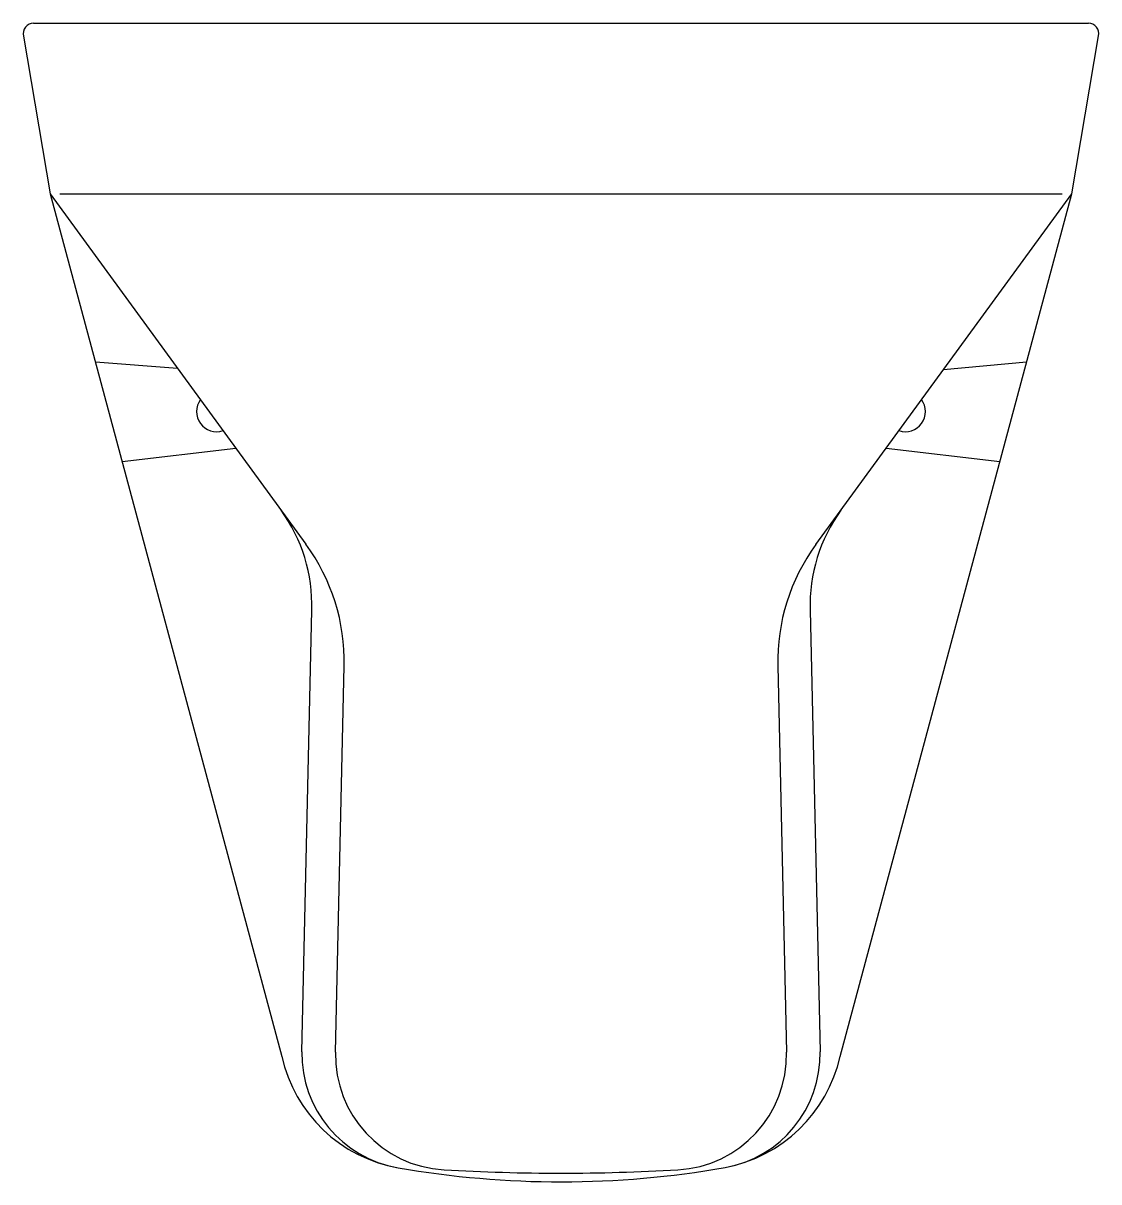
# Model space of a CAD drawing. Extents: x -477.684 to -477.334, y 454.349 to 454.726.
import ezdxf

# ---------------------------------------------------------------- set-up
doc = ezdxf.new("R2010")
doc.units = 0
doc.header["$LTSCALE"] = 0.565138
doc.header["$MEASUREMENT"] = 0
doc.linetypes.add('CONTINU', pattern=[0])
doc.layers.get('0').update_dxf_attribs({"linetype": 'CONTINUOUS'})

msp = doc.modelspace()

# ---------------------------------------------------------------- linework, layer by layer
at = {"linetype": 'CONTINU'}
for points in [[(-477.6807, 454.72627, 0.492354), (-477.68398, 454.72205)], [(-477.33398, 454.72213, 0.484309), (-477.33728, 454.72627)], [(-477.62638, 454.60373, 0.73382), (-477.619, 454.59363)], [(-477.39899, 454.59363, 0.733794), (-477.39161, 454.60373)], [(-477.59014, 454.53517, 0.167893), (-477.60012, 454.56774)], [(-477.41786, 454.56774, 0.167894), (-477.42785, 454.53517)], [(-477.57957, 454.51705, 0.164998), (-477.59202, 454.55664)], [(-477.42602, 454.55656, 0.1646), (-477.43841, 454.51705)], [(-477.59986, 454.38996, 0.30461), (-477.56197, 454.35369)], [(-477.59334, 454.39147, 0.370521), (-477.56197, 454.35369)], [(-477.58238, 454.39128, 0.404879), (-477.54707, 454.35302)], [(-477.471, 454.35301, 0.405948), (-477.43561, 454.39136)], [(-477.4556, 454.35377, 0.370519), (-477.42465, 454.39147)], [(-477.4556, 454.35377, 0.299517), (-477.41813, 454.38996)], [(-477.56197, 454.35369, 0.086721), (-477.4556, 454.35377)], [(-477.54707, 454.35302, 0.028276), (-477.471, 454.35301)]]:
    msp.add_lwpolyline(points, format="xyb", dxfattribs=at)
for points in [[(-477.6807, 454.72627), (-477.33728, 454.72627)], [(-477.68398, 454.72205), (-477.67527, 454.67075)], [(-477.34272, 454.67075), (-477.33398, 454.72213)], [(-477.67527, 454.67075), (-477.59202, 454.55664)], [(-477.67527, 454.67075), (-477.59986, 454.38996)], [(-477.67219, 454.67075), (-477.3458, 454.67075)], [(-477.42602, 454.55656), (-477.34272, 454.67075)], [(-477.41813, 454.38996), (-477.34272, 454.67075)], [(-477.66057, 454.61602), (-477.63382, 454.61393)], [(-477.38443, 454.61357), (-477.35742, 454.61602)], [(-477.65187, 454.58363), (-477.61484, 454.58792)], [(-477.40315, 454.58792), (-477.36612, 454.58363)], [(-477.59334, 454.39147), (-477.59014, 454.53517)], [(-477.42785, 454.53517), (-477.42465, 454.39147)], [(-477.58238, 454.39128), (-477.57957, 454.51705)], [(-477.43841, 454.51705), (-477.43561, 454.39136)]]:
    msp.add_lwpolyline(points, dxfattribs=at)

doc.saveas('drawing.dxf')
